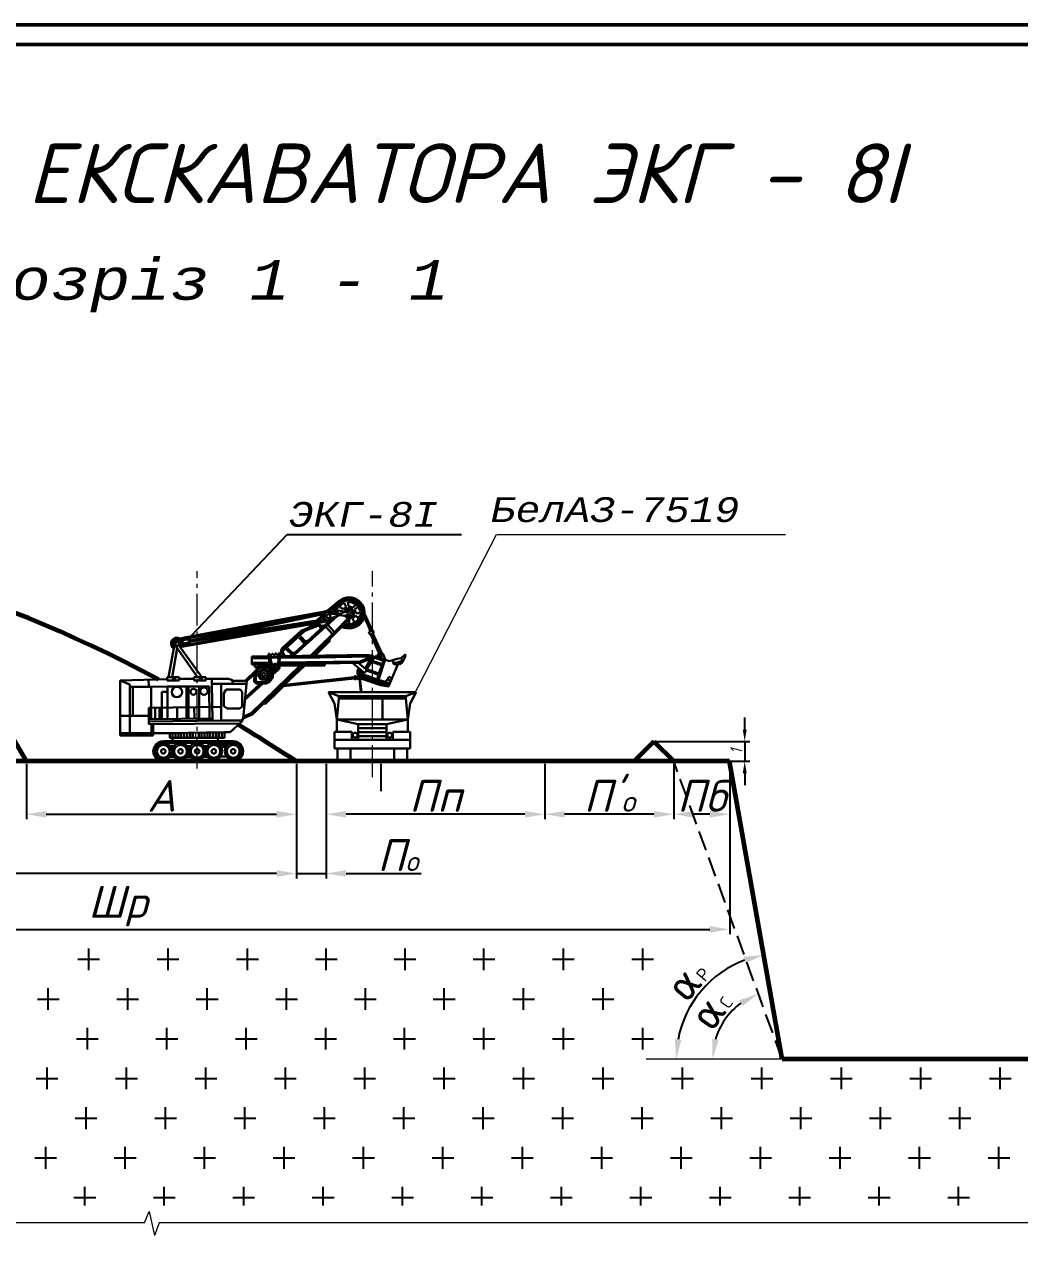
# Model space of a CAD drawing. Header units: millimetres. Extents: x 1400 to 4853, y -623 to 1865.
# Drawn here: x 3449.1 to 3699.5, y -79.5 to 231.5 of the extents above; entities that cross this region are included whole.
import ezdxf

# ---------------------------------------------------------------- set-up
doc = ezdxf.new("R2010")
doc.units = ezdxf.units.MM
for name, pattern in [('ACAD_ISO04W100', [30, 24, -3, 0, -3]), ('gost5', [7, 5, -2, 0]), ('gost6', [12, 8, -1.5, 1, -1.5])]:
    doc.linetypes.add(name, pattern=pattern)
doc.styles.add('GOST', font='GOST.shx', dxfattribs={"oblique": 15})
doc.styles.get("Standard").update_dxf_attribs({"font": 'isocpeur.ttf'})
doc.styles.add('стиль2', font='isocteur.ttf')
doc.dimstyles.new('GOST', dxfattribs={"dimscale": 0, "dimtxt": 3, "dimasz": 3, "dimexe": 1.25, "dimexo": 0, "dimtad": 1, "dimtoh": 1, "dimdec": 3, "dimdsep": 46, "dimtxsty": 'GOST', "dimcen": 5, "dimadec": 3, "dimazin": 2, "dimtfac": 1, "dimtdec": 4, "dimtmove": 1, "dimatfit": 3, "dimfxl": 1, "dimtolj": 1, "dimtzin": 0, "dimarcsym": 0})
doc.dimstyles.new('ISO-25', dxfattribs={"dimtxt": 2.5, "dimasz": 2.5, "dimexe": 1.25, "dimexo": 0.625, "dimtad": 1, "dimtxsty": 'Standard', "dimcen": 2.5, "dimadec": 0, "dimazin": 0, "dimtfac": 1, "dimtmove": 0, "dimatfit": 3, "dimfxl": 1, "dimarcsym": 0})

# ---------------------------------------------------------------- blocks, each defined once
blk = doc.blocks.new('*D58')
at = {"color": 0, "lineweight": -2, "transparency": 16777216}
for p, q in [((3580.05, 45.33), (3580.05, 31.37)), ((3612.55, 45.33), (3612.55, 31.37)), ((3607.55, 32.62), (3585.05, 32.62))]:
    blk.add_line(p, q, dxfattribs=at)
at = {"color": 0, "transparency": 16777216}
for points in [[(3585.05, 33.46), (3585.05, 31.79), (3580.05, 32.62)], [(3607.55, 33.46), (3607.55, 31.79), (3612.55, 32.62)]]:
    blk.add_solid(points, dxfattribs=at)
at = {"layer": 'Defpoints', "color": 0, "transparency": 16777216}
for p in [(3580.05, 45.96), (3612.55, 45.96), (3580.05, 32.62)]:
    blk.add_point(p, dxfattribs=at)
at = {"color": 0, "transparency": 16777216, "insert": (3596.3, 37.25), "char_height": 8, "attachment_point": 5}
blk.add_mtext("{\\fISOCPEUR|b0|i1|c204|p34;П'\\H0.6667x;о}", dxfattribs=at)
blk = doc.blocks.new('*D59')
at = {"color": 0, "lineweight": -2, "transparency": 16777216}
blk.add_arc((3639.84, -29.04), 17.53, 126.3983, 163.6017, dxfattribs=at)
at = {"color": 0, "transparency": 16777216}
for points in [[(3629.05, -14.2), (3629.83, -15.67), (3633.85, -12.57)], [(3623.85, -24.21), (3622.2, -23.97), (3622.31, -29.04)]]:
    blk.add_solid(points, dxfattribs=at)
at = {"layer": 'Defpoints', "color": 0, "transparency": 16777216}
for p in [(3612.55, 45.96), (3627.81, -16.29), (3611.92, -29.04), (3639.84, -29.04), (3639.84, -29.04)]:
    blk.add_point(p, dxfattribs=at)
at = {"color": 0, "transparency": 16777216, "insert": (3621.69, -16.33), "char_height": 8, "attachment_point": 5, "rotation": 55}
blk.add_mtext('{\\fISOCPEUR|b0|i0|c204|p34;α\\fISOCPEUR|b0|i0|c0|p34;\\H0.4x;C}', dxfattribs=at)
blk = doc.blocks.new('*D60')
at = {"color": 0, "lineweight": -2, "transparency": 16777216}
blk.add_arc((3639.84, -29.04), 26.67, 110.7566, 169.2434, dxfattribs=at)
at = {"color": 0, "transparency": 16777216}
for points in [[(3630.17, -3.3), (3630.61, -4.9), (3635.21, -2.77)], [(3614.47, -24.14), (3612.81, -23.99), (3613.17, -29.04)]]:
    blk.add_solid(points, dxfattribs=at)
at = {"layer": 'Defpoints', "color": 0, "transparency": 16777216}
for p in [(3626.62, 45.96), (3623.92, -7.65), (3611.92, -29.04), (3639.84, -29.04), (3639.84, -29.04)]:
    blk.add_point(p, dxfattribs=at)
at = {"color": 0, "transparency": 16777216, "insert": (3615.87, -8.92), "char_height": 8, "attachment_point": 5, "rotation": 50}
blk.add_mtext('{\\fISOCPEUR|b0|i0|c204|p34;α\\H0.4063x;Р}', dxfattribs=at)
blk = doc.blocks.new('*D62')
at = {"color": 0, "lineweight": -2, "transparency": 16777216}
for p, q in [((3318.42, 45.33), (3318.42, 16.45)), ((3517.55, 45.33), (3517.55, 16.45)), ((3512.55, 17.7), (3323.42, 17.7))]:
    blk.add_line(p, q, dxfattribs=at)
at = {"color": 0, "transparency": 16777216}
for points in [[(3323.42, 18.53), (3323.42, 16.87), (3318.42, 17.7)], [(3512.55, 18.53), (3512.55, 16.87), (3517.55, 17.7)]]:
    blk.add_solid(points, dxfattribs=at)
at = {"layer": 'Defpoints', "color": 0, "transparency": 16777216}
for p in [(3318.42, 45.96), (3517.55, 45.96), (3318.42, 17.7)]:
    blk.add_point(p, dxfattribs=at)
at = {"color": 0, "transparency": 16777216, "insert": (3407.7, 23.52), "char_height": 8, "attachment_point": 5}
blk.add_mtext('{\\fISOCPEUR|b0|i1|c204|p34;Врф}', dxfattribs=at)
blk = doc.blocks.new('*D63')
at = {"color": 0, "lineweight": -2, "transparency": 16777216}
for p, q in [((3612.55, 45.33), (3612.55, 31.37)), ((3626.62, 45.33), (3626.62, 31.37)), ((3621.62, 32.62), (3617.55, 32.62))]:
    blk.add_line(p, q, dxfattribs=at)
at = {"color": 0, "transparency": 16777216}
for points in [[(3617.55, 33.46), (3617.55, 31.79), (3612.55, 32.62)], [(3621.62, 33.46), (3621.62, 31.79), (3626.62, 32.62)]]:
    blk.add_solid(points, dxfattribs=at)
at = {"layer": 'Defpoints', "color": 0, "transparency": 16777216}
for p in [(3612.55, 45.96), (3626.62, 45.96), (3612.55, 32.62)]:
    blk.add_point(p, dxfattribs=at)
at = {"color": 0, "transparency": 16777216, "insert": (3619.58, 37.25), "char_height": 8, "attachment_point": 5}
blk.add_mtext('{\\fISOCPEUR|b0|i1|c204|p34;Пб}', dxfattribs=at)
blk = doc.blocks.new('*D64')
at = {"color": 0, "lineweight": -2, "transparency": 16777216}
for p, q in [((3318.42, 44.71), (3318.42, 2.39)), ((3626.62, 45.33), (3626.62, 2.39)), ((3323.42, 3.64), (3621.62, 3.64))]:
    blk.add_line(p, q, dxfattribs=at)
at = {"color": 0, "transparency": 16777216}
for points in [[(3323.42, 4.47), (3323.42, 2.8), (3318.42, 3.64)], [(3621.62, 4.47), (3621.62, 2.8), (3626.62, 3.64)]]:
    blk.add_solid(points, dxfattribs=at)
at = {"layer": 'Defpoints', "color": 0, "transparency": 16777216}
for p in [(3318.42, 45.33), (3626.62, 45.96), (3626.62, 3.64)]:
    blk.add_point(p, dxfattribs=at)
at = {"color": 0, "transparency": 16777216, "insert": (3472.52, 9.46), "char_height": 8, "attachment_point": 5}
blk.add_mtext('{\\fISOCPEUR|b0|i1|c204|p34;Шр}', dxfattribs=at)
blk = doc.blocks.new('*D65')
at = {"color": 0, "lineweight": -2, "transparency": 16777216}
for p, q in [((3517.55, 45.33), (3517.55, 16.45)), ((3525.05, 45.33), (3525.05, 16.45)), ((3512.55, 17.7), (3507.55, 17.7)), ((3517.55, 17.7), (3525.05, 17.7)), ((3530.05, 17.7), (3548.98, 17.7))]:
    blk.add_line(p, q, dxfattribs=at)
at = {"color": 0, "transparency": 16777216}
for points in [[(3512.55, 18.53), (3512.55, 16.87), (3517.55, 17.7)], [(3530.05, 18.53), (3530.05, 16.87), (3525.05, 17.7)]]:
    blk.add_solid(points, dxfattribs=at)
at = {"layer": 'Defpoints', "color": 0, "transparency": 16777216}
for p in [(3517.55, 45.96), (3525.05, 45.96), (3525.05, 17.7)]:
    blk.add_point(p, dxfattribs=at)
at = {"color": 0, "transparency": 16777216, "insert": (3543.05, 22.32), "char_height": 8, "attachment_point": 5}
blk.add_mtext('{\\fISOCPEUR|b0|i1|c204|p34;П\\H0.625x;о}', dxfattribs=at)
blk = doc.blocks.new('*D66')
at = {"color": 0, "lineweight": -2, "transparency": 16777216}
for p, q in [((3580.05, 45.33), (3580.05, 31.37)), ((3525.05, 39.63), (3525.05, 31.37)), ((3575.05, 32.62), (3530.05, 32.62))]:
    blk.add_line(p, q, dxfattribs=at)
at = {"color": 0, "transparency": 16777216}
for points in [[(3530.05, 33.46), (3530.05, 31.79), (3525.05, 32.62)], [(3575.05, 33.46), (3575.05, 31.79), (3580.05, 32.62)]]:
    blk.add_solid(points, dxfattribs=at)
at = {"layer": 'Defpoints', "color": 0, "transparency": 16777216}
for p in [(3580.05, 45.96), (3525.05, 40.26), (3525.05, 32.62)]:
    blk.add_point(p, dxfattribs=at)
at = {"color": 0, "transparency": 16777216, "insert": (3552.55, 37.25), "char_height": 8, "attachment_point": 5}
blk.add_mtext('{\\fISOCPEUR|b0|i1|c204|p34;Пп}', dxfattribs=at)
blk = doc.blocks.new('*D67')
at = {"color": 0, "lineweight": -2, "transparency": 16777216}
for p, q in [((3449.55, 45.33), (3449.55, 31.37)), ((3517.55, 45.33), (3517.55, 31.37)), ((3454.55, 32.62), (3512.55, 32.62))]:
    blk.add_line(p, q, dxfattribs=at)
at = {"color": 0, "transparency": 16777216}
for points in [[(3454.55, 33.46), (3454.55, 31.79), (3449.55, 32.62)], [(3512.55, 33.46), (3512.55, 31.79), (3517.55, 32.62)]]:
    blk.add_solid(points, dxfattribs=at)
at = {"layer": 'Defpoints', "color": 0, "transparency": 16777216}
for p in [(3449.55, 45.96), (3517.55, 45.96), (3517.55, 32.62)]:
    blk.add_point(p, dxfattribs=at)
at = {"color": 0, "transparency": 16777216, "insert": (3483.55, 37.25), "char_height": 8, "attachment_point": 5}
blk.add_mtext('{\\fISOCPEUR|b0|i1|c204|p34;А}', dxfattribs=at)
blk = doc.blocks.new('*D70')
at = {"color": 0, "lineweight": -2, "transparency": 16777216}
for p, q in [((3630.41, 53.96), (3630.41, 56.96)), ((3607.55, 50.96), (3631.66, 50.96)), ((3630.41, 50.96), (3630.41, 45.96)), ((3612.23, 45.96), (3631.66, 45.96)), ((3630.41, 42.96), (3630.41, 39.96))]:
    blk.add_line(p, q, dxfattribs=at)
at = {"color": 0, "transparency": 16777216}
for points in [[(3629.91, 53.96), (3630.91, 53.96), (3630.41, 50.96)], [(3629.91, 42.96), (3630.91, 42.96), (3630.41, 45.96)]]:
    blk.add_solid(points, dxfattribs=at)
at = {"layer": 'Defpoints', "color": 0, "transparency": 16777216}
for p in [(3607.55, 50.96), (3612.23, 45.96), (3630.41, 45.96)]:
    blk.add_point(p, dxfattribs=at)
at = {"color": 0, "lineweight": 20, "transparency": 16777216, "insert": (3628.28, 48.46), "char_height": 3, "attachment_point": 5, "rotation": 90, "style": 'GOST'}
blk.add_mtext('\\A1;{\\Fgost.shx;1}', dxfattribs=at)

msp = doc.modelspace()

# ---------------------------------------------------------------- linework, layer by layer
at = {"color": 0, "lineweight": 20}
for p, q in [((3546.6868, 61.7775), (3567.9175, 103.093)), ((3568.0298, 103.093), (3640.7167, 103.093)), ((3533.5906, 83.2595), (3533.4844, 84.0107)), ((3533.5906, 83.2595), (3533.5906, 82.6745)), ((3544.084, 71.6586), (3544.084, 71.3237)), ((3534.0566, 63.8478), (3533.8779, 63.8478)), ((3492.1973, 51.9197), (3492.1973, 53.137)), ((3318.2106, 45.9581), (3518.2106, 45.9581)), ((3511.5271, 45.9583), (3529.1439, 45.9583)), ((3639.843, -29.0416), (3605.6279, -29.0417)), ((3479.3133, -70.2759), (3480.4212, -67.4531)), ((3480.4212, -67.4531), (3481.7572, -73.4434)), ((3479.3133, -70.2759), (3244.9503, -70.2759)), ((3482.9955, -70.2759), (3481.7572, -73.4434)), ((3706.0283, -70.2759), (3482.9955, -70.2759))]:
    msp.add_line(p, q, dxfattribs=at)
at = {"color": 0, "linetype": 'gost6', "lineweight": 20}
for p, q in [((3492.5472, 44.1674), (3492.5472, 93.8602)), ((3536.6482, 41.987), (3536.6482, 93.8602))]:
    msp.add_line(p, q, dxfattribs=at)
at = {"color": 0, "lineweight": 60}
for p, q in [((3449.5453, 45.9583), (3423.0062, 91.482)), ((3607.5453, 50.9584), (3602.5453, 45.9584)), ((3607.5453, 50.9584), (3612.5453, 45.9584)), ((3626.6185, 45.9583), (3318.425, 45.9583)), ((3639.843, -29.0416), (3626.6185, 45.9584)), ((3706.0283, -29.0417), (3639.843, -29.0416))]:
    msp.add_line(p, q, dxfattribs=at)
at = {"color": 0, "lineweight": 30}
for p, q in [((3525.3761, 83.9559), (3528.3123, 86.3616)), ((3527.1419, 84.7913), (3526.0038, 83.9255)), ((3528.4617, 84.9703), (3528.9091, 85.5006)), ((3528.4617, 84.743), (3528.4617, 84.9703)), ((3529.3716, 84.2808), (3528.4617, 84.743)), ((3528.9091, 85.5006), (3529.5536, 85.8567)), ((3530.0843, 84.9097), (3529.3716, 84.2808)), ((3529.5687, 85.8567), (3530.0843, 84.9097)), ((3530.5067, 86.1203), (3530.6082, 85.0383)), ((3530.5067, 86.1203), (3531.4987, 85.995)), ((3530.6082, 85.0383), (3531.7954, 84.6703)), ((3531.4987, 85.995), (3532.4654, 85.5688)), ((3531.7954, 84.6703), (3532.4654, 85.5688)), ((3533.0595, 84.8926), (3532.2178, 84.2639)), ((3532.2178, 84.2639), (3532.4711, 83.2595)), ((3532.4654, 85.5688), (3533.0595, 84.8926)), ((3533.4844, 84.0107), (3533.0595, 84.8926)), ((3488.606, 74.7632), (3525.082, 81.1351)), ((3488.8082, 75.1355), (3524.5903, 81.436)), ((3490.8526, 76.393), (3521.5764, 81.2251)), ((3497.248, 77.3988), (3513.9367, 80.8799)), ((3501.5397, 79.4362), (3510.3758, 81.0685)), ((3509.0746, 80.3354), (3524.4044, 83.3053)), ((3510.3758, 81.0685), (3524.7058, 83.6521)), ((3513.9367, 80.8799), (3524.1924, 82.9883)), ((3521.5764, 81.2251), (3524.5903, 81.436)), ((3522.4716, 81.3306), (3524.1182, 82.7095)), ((3523.0833, 81.3306), (3524.1182, 82.221)), ((3524.4569, 79.9981), (3525.5677, 81.057)), ((3525.5677, 82.9827), (3526.8832, 83.115)), ((3526.7802, 82.1795), (3525.6273, 82.034)), ((3527.2515, 82.0683), (3525.7374, 80.695)), ((3525.779, 76.6719), (3531.2218, 82.0804)), ((3527.1687, 82.3394), (3526.7802, 82.1795)), ((3526.8832, 83.115), (3527.5913, 83.115)), ((3527.1414, 78.4667), (3530.6577, 82.0791)), ((3527.7761, 82.6196), (3527.1687, 82.3394)), ((3528.1339, 82.6769), (3527.2515, 82.0683)), ((3527.5913, 83.115), (3528.5053, 83.115)), ((3528.4917, 82.7343), (3527.7761, 82.6196)), ((3527.8809, 83.1075), (3527.9764, 83.9284)), ((3527.9764, 83.9284), (3529.161, 83.7566)), ((3529.4353, 82.6335), (3528.4917, 82.7343)), ((3528.5053, 83.115), (3529.551, 83.562)), ((3529.161, 83.7566), (3529.161, 83.3747)), ((3530.7956, 82.8684), (3529.4353, 82.6335)), ((3529.551, 83.562), (3530.7293, 83.7419)), ((3530.8033, 80.5601), (3530.8033, 81.7531)), ((3532.1798, 80.9049), (3531.4898, 80.5176)), ((3531.6753, 81.9029), (3532.3548, 82.5717)), ((3532.1798, 80.9049), (3531.6753, 81.9029)), ((3532.8835, 81.3535), (3532.1798, 80.9049)), ((3532.3548, 82.5717), (3533.2712, 82.0778)), ((3532.4711, 83.2595), (3533.5906, 83.2595)), ((3533.2712, 82.0778), (3532.8835, 81.3535)), ((3533.5906, 82.6745), (3533.2712, 82.0778)), ((3534.5587, 82.4421), (3536.1788, 78.7594)), ((3536.5719, 78.9284), (3534.7112, 83.1837)), ((3489.3605, 77.1674), (3501.5397, 79.4362)), ((3490.8526, 76.393), (3509.0746, 80.3354)), ((3490.903, 76.0999), (3514.3035, 79.6247)), ((3491.4588, 77.152), (3496.621, 78.1759)), ((3496.621, 78.1759), (3507.3315, 80.1544)), ((3507.3315, 80.1544), (3510.9573, 80.7001)), ((3518.7192, 78.8457), (3514.0453, 74.5257)), ((3515.1593, 75.1415), (3518.7041, 78.3985)), ((3516.6633, 76.0701), (3519.6054, 78.7759)), ((3525.7374, 80.695), (3517.1999, 72.9201)), ((3518.7041, 78.3985), (3520.5066, 79.1534)), ((3522.1701, 80.2197), (3518.7192, 78.8457)), ((3520.4447, 79.5327), (3521.6088, 80.5283)), ((3520.5066, 79.1534), (3522.9409, 80.1101)), ((3521.2694, 77.0954), (3524.4569, 79.9981)), ((3521.3148, 79.8792), (3522.1889, 80.6297)), ((3523.2784, 80.4966), (3522.1701, 80.2197)), ((3522.9046, 74.3485), (3527.1414, 78.4667)), ((3522.9409, 80.1101), (3523.2705, 80.1101)), ((3523.2705, 80.1101), (3523.6478, 79.6906)), ((3523.9896, 79.998), (3523.2784, 80.4966)), ((3524.248, 80.2304), (3523.4208, 79.4865)), ((3523.4208, 79.4865), (3523.6358, 79.2504)), ((3524.4569, 79.9981), (3524.248, 80.2304)), ((3526.6167, 77.9567), (3524.8549, 79.8913)), ((3527.1414, 78.4667), (3525.3956, 80.3838)), ((3530.8033, 80.5176), (3529.8371, 80.7044)), ((3531.4898, 80.5176), (3530.8033, 80.5176)), ((3536.7471, 79.0038), (3535.7857, 78.5903)), ((3535.7857, 78.5903), (3536.1076, 77.8418)), ((3536.1076, 77.8418), (3536.2696, 77.8817)), ((3536.785, 78.1638), (3536.2696, 77.8817)), ((3536.2696, 77.8817), (3538.378, 73.1216)), ((3537.0482, 78.3078), (3536.7471, 79.0038)), ((3536.785, 78.1638), (3537.0482, 78.3078)), ((3538.9617, 73.3415), (3536.785, 78.1638)), ((3485.3573, 67.126), (3486.8097, 75.3975)), ((3487.4288, 75.6439), (3486.3374, 76.6288)), ((3487.0697, 75.2284), (3487.5084, 74.4305)), ((3493.7388, 67.126), (3487.8788, 75.3114)), ((3487.9646, 76.8103), (3489.3605, 77.1674)), ((3488.6577, 76.6337), (3491.4588, 77.152)), ((3490.7836, 76.7939), (3488.7196, 76.3475)), ((3488.8989, 75.6439), (3490.9216, 75.9921)), ((3490.4951, 75.9187), (3490.3271, 76.6951)), ((3490.9216, 75.9921), (3490.7836, 76.7939)), ((3514.0022, 73.6333), (3516.6633, 76.0701)), ((3514.1531, 74.1444), (3515.1593, 75.1415)), ((3516.2029, 72.4707), (3519.2757, 75.2756)), ((3518.2603, 77.0506), (3519.4385, 75.8268)), ((3519.7926, 76.1677), (3518.6255, 77.3547)), ((3520.0253, 76.3917), (3519.1935, 75.591)), ((3519.1935, 75.591), (3519.3879, 75.378)), ((3519.2757, 75.2756), (3521.2694, 77.0954)), ((3520.2726, 76.1855), (3520.0253, 76.3917)), ((3525.779, 76.6719), (3521.5982, 72.5501)), ((3522.1934, 72.5501), (3526.0245, 76.4057)), ((3526.0245, 76.4057), (3525.779, 76.6719)), ((3486.2522, 67.126), (3487.5084, 74.4305)), ((3487.5084, 74.4305), (3492.6204, 67.126)), ((3506.3443, 70.3296), (3506.3443, 72.3375)), ((3506.3443, 72.3375), (3510.5211, 72.3375)), ((3510.5211, 71.9459), (3506.3443, 71.9459)), ((3510.5211, 73.0071), (3510.5211, 71.9459)), ((3510.5211, 73.0071), (3510.8464, 73.0071)), ((3510.5211, 71.9459), (3511.2398, 69.5019)), ((3510.8464, 73.0071), (3510.8464, 72.6958)), ((3510.8464, 72.6958), (3511.3163, 72.6958)), ((3510.8817, 72.3948), (3511.3013, 72.3948)), ((3510.9213, 72.0705), (3510.8817, 72.3948)), ((3513.0033, 72.0705), (3510.9213, 72.0705)), ((3510.9213, 72.0705), (3511.5342, 69.6784)), ((3511.3013, 72.3948), (3511.3013, 72.0705)), ((3511.3013, 72.0705), (3511.705, 72.0705)), ((3511.3163, 72.6958), (3511.3163, 73.0402)), ((3511.3163, 73.0402), (3511.6688, 73.0402)), ((3511.6688, 73.0402), (3511.6688, 72.7193)), ((3511.6688, 72.7193), (3512.1779, 72.7193)), ((3511.705, 72.0705), (3511.705, 72.4185)), ((3511.705, 72.4185), (3512.1167, 72.4185)), ((3512.1167, 72.4185), (3512.1167, 72.1179)), ((3512.1167, 72.1179), (3512.5046, 72.1179)), ((3512.1779, 72.7193), (3512.1779, 73.095)), ((3512.1779, 73.095), (3512.4755, 73.095)), ((3512.4755, 73.095), (3512.4755, 72.7584)), ((3512.4755, 72.7584), (3512.9689, 72.7584)), ((3512.5046, 72.1179), (3512.5046, 72.4739)), ((3512.5046, 72.4739), (3513.0033, 72.4739)), ((3513.0033, 72.0705), (3512.9374, 69.9912)), ((3512.9689, 72.7584), (3512.9689, 73.1106)), ((3512.9689, 73.1106), (3513.3649, 73.0996)), ((3513.0033, 72.4739), (3513.0033, 72.0705)), ((3513.3638, 73.0607), (3513.2753, 69.8912)), ((3523.439, 72.1451), (3513.3349, 72.0238)), ((3513.3638, 72.4222), (3535.9166, 72.7489)), ((3513.3649, 73.0996), (3513.6728, 73.4647)), ((3514.0453, 74.5257), (3513.6728, 73.9772)), ((3513.6728, 73.9772), (3513.6728, 73.4647)), ((3513.6728, 73.4647), (3513.9321, 72.964)), ((3513.9321, 72.964), (3514.3191, 72.436)), ((3514.0022, 73.6333), (3514.1531, 74.1444)), ((3514.195, 73.1557), (3514.0022, 73.6333)), ((3514.74, 72.436), (3514.195, 73.1557)), ((3515.0387, 74.0969), (3516.2596, 72.934)), ((3515.3686, 74.4134), (3516.5241, 73.1822)), ((3516.7794, 73.4218), (3516.0303, 72.7188)), ((3516.0303, 72.7188), (3516.2322, 72.4975)), ((3517.1999, 72.9201), (3516.7161, 72.4707)), ((3516.9941, 73.193), (3516.7794, 73.4218)), ((3521.0639, 72.5337), (3522.9046, 74.3485)), ((3535.4909, 72.3208), (3523.439, 72.1451)), ((3535.4909, 71.8989), (3533.5515, 71.1235)), ((3533.6288, 70.7627), (3535.4902, 71.5439)), ((3536.2221, 71.6593), (3534.8027, 69.3195)), ((3537.2509, 72.4596), (3535.0579, 69.003)), ((3535.4902, 71.5439), (3535.4909, 71.8989)), ((3535.4902, 71.5439), (3536.1156, 71.5439)), ((3535.4909, 71.8989), (3535.4909, 72.7427)), ((3535.9166, 71.8989), (3535.4909, 71.8989)), ((3535.9166, 72.7489), (3535.9166, 71.8989)), ((3536.1156, 71.5439), (3536.2221, 71.6593)), ((3537.041, 72.1288), (3539.4778, 71.2816)), ((3537.2509, 72.4596), (3540.9509, 71.2211)), ((3537.8018, 72.2752), (3538.2367, 73.0683)), ((3538.1962, 66.4931), (3539.897, 71.5738)), ((3538.2367, 73.0683), (3538.9617, 73.3415)), ((3538.9617, 73.3415), (3539.3659, 72.9852)), ((3539.3659, 72.9852), (3539.897, 71.5738)), ((3540.9509, 71.2211), (3542.9044, 71.7617)), ((3542.9044, 71.7617), (3543.894, 71.9054)), ((3543.894, 71.9054), (3544.993, 72.9426)), ((3543.894, 71.9054), (3544.084, 71.6586)), ((3544.8527, 72.1268), (3544.2277, 70.916)), ((3544.993, 72.9426), (3544.8527, 72.1268)), ((3504.5967, 66.1887), (3507.4013, 68.8937)), ((3506.1765, 58.053), (3518.4414, 70.0839)), ((3510.8805, 70.7239), (3506.3443, 70.7239)), ((3506.3443, 70.7239), (3506.3443, 70.3296)), ((3506.3443, 70.3296), (3510.9964, 70.3296)), ((3507.0347, 70.3296), (3507.0347, 69.6398)), ((3507.0347, 69.6398), (3507.6511, 69.6398)), ((3507.6511, 69.6398), (3507.7744, 69.8246)), ((3507.7744, 69.8246), (3508.3552, 69.8246)), ((3509.3645, 60.6198), (3519.042, 70.0839)), ((3511.0902, 70.0106), (3509.8491, 70.0106)), ((3511.6297, 67.799), (3512.9454, 69.0315)), ((3511.6297, 68.3637), (3512.0496, 68.7609)), ((3513.2805, 70.0767), (3515.82, 70.0767)), ((3533.6288, 70.7627), (3513.2902, 70.4256)), ((3513.3196, 70.8086), (3533.5515, 71.1235)), ((3515.6408, 66.3339), (3519.6146, 70.0767)), ((3515.82, 70.0767), (3524.6975, 70.0767)), ((3524.6975, 70.0767), (3524.6975, 70.6146)), ((3531.6258, 70.7295), (3534.4313, 68.4419)), ((3533.0401, 70.7529), (3534.9679, 69.1853)), ((3534.6927, 68.3345), (3534.4313, 68.4419)), ((3535.0223, 68.4992), (3534.6927, 68.3345)), ((3534.9679, 69.1853), (3535.1479, 68.8208)), ((3535.1479, 68.8208), (3535.0223, 68.4992)), ((3535.1479, 68.8208), (3538.2393, 67.7383)), ((3538.282, 68.0691), (3535.1796, 69.1949)), ((3539.0736, 70.0513), (3536.3693, 71.0701)), ((3539.1881, 70.3998), (3536.5037, 71.2819)), ((3539.0736, 70.0513), (3538.282, 68.0691)), ((3539.4778, 71.2816), (3539.1881, 70.3998)), ((3542.9421, 70.163), (3540.7497, 64.7865)), ((3541.9276, 71.4914), (3541.9276, 70.5757)), ((3541.9276, 70.5757), (3543.8587, 71.0957)), ((3541.9276, 70.5757), (3542.9421, 70.163)), ((3543.6333, 70.8677), (3542.9421, 70.163)), ((3543.6027, 70.3297), (3543.3494, 70.5782)), ((3544.2277, 70.916), (3543.6027, 70.3297)), ((3544.084, 71.3237), (3543.6333, 70.8677)), ((3473.1783, 66.354), (3484.9603, 66.6117)), ((3473.1783, 53.0706), (3473.1783, 66.354)), ((3475.5675, 65.3061), (3473.1783, 66.354)), ((3475.5675, 53.0706), (3475.5675, 65.3061)), ((3480.3542, 64.8314), (3480.3174, 66.5102)), ((3484.9603, 66.6117), (3484.9603, 67.126)), ((3484.9603, 67.126), (3488.0003, 67.126)), ((3484.9962, 66.3008), (3484.9603, 66.6117)), ((3488.0003, 66.3008), (3484.9962, 66.3008)), ((3486.4803, 67.126), (3486.4803, 66.3008)), ((3486.9918, 67.126), (3486.9918, 66.3008)), ((3488.0003, 67.126), (3488.0003, 66.3008)), ((3488.0003, 66.7134), (3491.7252, 66.7134)), ((3491.7073, 67.126), (3494.7473, 67.126)), ((3491.7432, 66.3008), (3491.7073, 67.126)), ((3494.7473, 66.3008), (3491.7432, 66.3008)), ((3493.2273, 67.126), (3493.2273, 66.3008)), ((3493.7388, 67.126), (3493.7388, 66.3008)), ((3494.7473, 67.126), (3494.7473, 66.3008)), ((3494.7473, 66.7134), (3498.4722, 66.7134)), ((3496.2642, 65.4521), (3496.2642, 66.7134)), ((3498.5641, 65.4521), (3496.2642, 65.4521)), ((3496.2642, 65.4521), (3496.4089, 56.2305)), ((3498.4722, 66.7134), (3500.4185, 66.7134)), ((3498.5641, 65.4521), (3501.4458, 65.5158)), ((3498.5641, 59.6741), (3498.5641, 65.4521)), ((3500.4185, 66.7134), (3501.4458, 66.3583)), ((3501.4458, 66.3583), (3501.4458, 65.5158)), ((3505.082, 66.1887), (3501.4458, 66.1887)), ((3501.4458, 65.5158), (3504.9617, 65.5158)), ((3504.9617, 65.5158), (3504.1348, 56.7755)), ((3504.5482, 61.4086), (3509.0631, 65.5556)), ((3504.5482, 61.9054), (3508.4036, 65.4851)), ((3505.082, 66.1887), (3504.5967, 66.1887)), ((3504.9617, 65.5158), (3505.082, 66.1887)), ((3505.082, 66.1887), (3507.2036, 68.0912)), ((3513.068, 63.7448), (3515.6408, 66.3339)), ((3532.1489, 66.7814), (3514.1995, 64.8834)), ((3514.3544, 65.1222), (3516.1004, 65.4158)), ((3516.1004, 65.4158), (3532.1114, 67.1314)), ((3532.1568, 67.3672), (3532.1114, 67.1314)), ((3532.1114, 67.1314), (3532.1641, 66.6395)), ((3532.5744, 67.3672), (3532.1568, 67.3672)), ((3532.1641, 66.6395), (3532.5744, 66.6395)), ((3532.5744, 66.6395), (3532.5744, 67.3672)), ((3532.5744, 67.1678), (3532.8488, 67.1678)), ((3532.8488, 66.911), (3532.5744, 66.911)), ((3532.8371, 66.73), (3532.8488, 66.911)), ((3533.059, 66.66), (3532.8371, 66.73)), ((3532.8488, 67.1678), (3532.9364, 67.4013)), ((3532.8488, 67.1678), (3532.8488, 66.911)), ((3532.9364, 67.4013), (3533.1876, 67.4013)), ((3533.3161, 66.7534), (3533.059, 66.66)), ((3533.1876, 67.4013), (3533.4563, 67.2437)), ((3533.4563, 67.0627), (3533.3161, 66.7534)), ((3533.7708, 63.3594), (3533.3862, 66.908)), ((3533.4563, 67.2437), (3533.4563, 67.0627)), ((3534.0353, 66.7695), (3533.4563, 67.0627)), ((3533.4563, 67.0627), (3533.9155, 63.3594)), ((3538.7088, 65.1284), (3534.0353, 66.7695)), ((3538.6157, 65.5686), (3534.1571, 67.0946)), ((3540.9356, 65.2425), (3534.2909, 67.5178)), ((3537.8325, 66.5969), (3534.3912, 67.8185)), ((3538.2393, 67.7383), (3537.8325, 66.5969)), ((3537.8325, 66.5969), (3538.1962, 66.4931)), ((3539.9074, 66.0174), (3538.1962, 66.4931)), ((3540.7497, 64.7865), (3538.6157, 65.5686)), ((3540.4931, 66.5663), (3539.9074, 66.0174)), ((3539.9074, 66.0174), (3541.0599, 65.5474)), ((3540.7735, 67.2674), (3540.4931, 66.5663)), ((3540.4931, 66.5663), (3541.3354, 66.2228)), ((3541.6228, 66.9277), (3540.7735, 67.2674)), ((3476.3346, 64.7482), (3475.5675, 64.7482)), ((3476.3346, 57.4015), (3476.3346, 64.7482)), ((3476.3346, 64.7482), (3480.9843, 64.7482)), ((3485.049, 64.8381), (3480.9843, 64.7482)), ((3480.9843, 56.5779), (3480.9843, 64.8314)), ((3483.6088, 59.4941), (3483.6088, 63.4697)), ((3483.6088, 63.4697), (3485.049, 63.4697)), ((3485.049, 63.4697), (3485.049, 64.8381)), ((3485.049, 64.8381), (3495.5867, 64.8381)), ((3485.049, 63.4697), (3485.049, 56.6258)), ((3489.8433, 56.7183), (3489.8433, 64.8381)), ((3490.339, 56.7196), (3490.3178, 64.8381)), ((3493.0102, 56.7368), (3493.0102, 64.8381)), ((3495.5867, 64.8381), (3495.6714, 56.7368)), ((3499.2423, 63.1372), (3499.8234, 64.0276)), ((3499.2423, 59.8465), (3499.2423, 63.1372)), ((3499.8234, 64.0276), (3503.3878, 64.0276)), ((3503.8527, 63.4469), (3503.3878, 64.0276)), ((3503.8527, 63.4469), (3503.8527, 59.8077)), ((3509.6617, 60.3592), (3513.068, 63.7448)), ((3525.6059, 63.3594), (3528.2425, 62.3307)), ((3525.6059, 63.3594), (3547.6906, 63.3594)), ((3525.6059, 63.3594), (3527.1105, 60.524)), ((3528.2425, 61.7807), (3528.2425, 62.3307)), ((3528.2425, 62.3307), (3545.054, 62.3307)), ((3540.7497, 64.7865), (3538.7088, 65.1284)), ((3547.6906, 63.3594), (3545.054, 62.3307)), ((3545.054, 62.3307), (3545.054, 61.7807)), ((3547.6906, 63.3594), (3546.186, 60.524)), ((3480.3883, 59.4633), (3498.5641, 59.6741)), ((3480.3883, 55.979), (3480.3883, 59.4633)), ((3481.9274, 56.5832), (3481.9274, 59.4811)), ((3483.0475, 56.5931), (3483.0475, 59.4941)), ((3483.6088, 59.4941), (3483.6088, 56.6107)), ((3487.5261, 56.6612), (3487.4926, 59.5457)), ((3491.8285, 56.7368), (3491.7954, 59.5956)), ((3498.5641, 59.6741), (3498.6177, 56.2651)), ((3500.0946, 59.227), (3499.2423, 59.8465)), ((3500.0946, 59.227), (3503.3103, 59.227)), ((3503.8527, 59.8077), (3503.3103, 59.227)), ((3506.5211, 57.8205), (3509.3645, 60.6198)), ((3509.3645, 60.6198), (3509.6617, 60.3592)), ((3527.1105, 60.524), (3527.6925, 56.4632)), ((3527.6925, 56.4632), (3528.2425, 61.7807)), ((3528.2425, 61.7807), (3545.054, 61.7807)), ((3539.1673, 56.4632), (3539.1673, 61.7807)), ((3545.604, 56.4632), (3545.054, 61.7807)), ((3546.186, 60.524), (3545.604, 56.4632)), ((3473.1783, 57.4015), (3480.9843, 57.4015)), ((3498.5774, 56.2645), (3480.3883, 55.979)), ((3480.3883, 55.979), (3480.3883, 55.291)), ((3496.4009, 56.7445), (3480.4719, 56.5779)), ((3503.8499, 56.2645), (3498.5774, 56.2645)), ((3504.1348, 56.7755), (3503.565, 55.7535)), ((3504.1348, 56.7755), (3506.5211, 57.8205)), ((3504.1755, 57.2059), (3506.1765, 58.053)), ((3527.6925, 53.4266), (3527.6925, 56.4632)), ((3527.6925, 56.4632), (3545.604, 56.4632)), ((3533.0852, 55.3083), (3527.6925, 56.4632)), ((3540.2113, 55.3083), (3545.604, 56.4632)), ((3545.604, 53.4266), (3545.604, 56.4632)), ((3485.6334, 53.0706), (3473.1783, 53.0706)), ((3473.1783, 53.0706), (3473.1783, 52.5019)), ((3480.3883, 55.291), (3503.2963, 55.5132)), ((3481.0566, 53.0706), (3481.0566, 55.2974)), ((3481.4955, 53.0706), (3481.4955, 55.3017)), ((3481.4955, 52.5019), (3481.4955, 53.0706)), ((3485.6334, 53.0706), (3499.4056, 53.3181)), ((3485.6334, 51.8651), (3485.6334, 53.0706)), ((3486.3592, 51.8865), (3486.3592, 53.1038)), ((3487.0929, 51.8865), (3487.0929, 53.1038)), ((3487.8188, 51.8865), (3487.8188, 53.1038)), ((3488.5525, 51.8865), (3488.5525, 53.1038)), ((3489.2783, 51.8865), (3489.2783, 53.1038)), ((3490.012, 51.8865), (3490.012, 53.1038)), ((3490.7378, 51.8865), (3490.7378, 53.1038)), ((3491.4715, 51.8865), (3491.4715, 53.1038)), ((3492.931, 51.9197), (3492.931, 53.137)), ((3493.6568, 51.9197), (3493.6568, 53.137)), ((3494.3905, 51.9197), (3494.3905, 53.137)), ((3495.1164, 51.9197), (3495.1164, 53.137)), ((3495.8501, 51.9197), (3495.8501, 53.137)), ((3496.5759, 51.9197), (3496.5759, 53.137)), ((3497.3096, 51.9197), (3497.3096, 53.137)), ((3497.3096, 51.9197), (3497.3096, 53.137)), ((3498.0354, 51.9197), (3498.0354, 53.137)), ((3498.7691, 51.9197), (3498.7691, 53.137)), ((3499.4056, 53.3181), (3499.4056, 52.0067)), ((3499.4056, 53.3181), (3500.8409, 53.3181)), ((3503.565, 55.7535), (3500.8409, 53.3181)), ((3527.1425, 53.4266), (3531.5186, 53.4266)), ((3527.1425, 51.3828), (3527.1425, 53.4266)), ((3531.5186, 53.4266), (3531.5186, 51.3828)), ((3533.0852, 51.3828), (3533.0852, 55.3083)), ((3533.0852, 55.3083), (3536.6482, 55.3083)), ((3533.0852, 54.2892), (3540.2113, 54.2892)), ((3533.0852, 53.27), (3540.2113, 53.27)), ((3540.2113, 55.3083), (3536.6482, 55.3083)), ((3540.2113, 51.3828), (3540.2113, 55.3083)), ((3546.154, 53.4266), (3541.7779, 53.4266)), ((3541.7779, 53.4266), (3541.7779, 51.3828)), ((3546.154, 51.3828), (3546.154, 53.4266)), ((3473.1783, 52.5019), (3481.4955, 52.5019)), ((3501.6205, 51.0201), (3484.0212, 51.0201)), ((3484.0531, 50.5679), (3501.6011, 50.5969)), ((3486.7898, 49.8836), (3485.6012, 49.8836)), ((3486.3572, 51.8651), (3485.6334, 51.8651)), ((3486.3572, 51.0306), (3486.3572, 51.8651)), ((3486.3572, 51.8651), (3497.7156, 51.8651)), ((3489.9947, 49.8019), (3490.8775, 49.8019)), ((3494.2327, 49.78), (3495.0331, 49.78)), ((3497.6949, 51.8706), (3499.4089, 51.8706)), ((3497.7156, 51.8651), (3497.7156, 51.0491)), ((3498.0541, 50.2037), (3500.2884, 50.2037)), ((3499.4089, 51.8706), (3499.4089, 52.0158)), ((3527.1425, 49.1828), (3527.1425, 51.3828)), ((3527.1425, 51.3828), (3546.154, 51.3828)), ((3533.0852, 52.3264), (3540.2113, 52.3264)), ((3546.154, 49.1828), (3546.154, 51.3828)), ((3486.9108, 47.0947), (3485.6271, 47.0947)), ((3489.8382, 47.0438), (3491.1214, 47.0438)), ((3494.1793, 47.0545), (3495.312, 47.0545)), ((3498.5116, 47.1469), (3500.1018, 47.1469)), ((3498.5506, 49.5959), (3499.7795, 49.5959)), ((3527.1425, 49.1828), (3546.154, 49.1828)), ((3527.8798, 45.9583), (3527.8798, 49.1828)), ((3531.1798, 49.1828), (3531.1798, 45.9583)), ((3541.0042, 49.1828), (3544.3042, 49.1828)), ((3542.1167, 49.1828), (3542.1167, 45.9583)), ((3542.4544, 49.1828), (3544.3042, 49.1828)), ((3545.4167, 45.9583), (3545.4167, 49.1828)), ((3534.4884, 45.9583), (3537.4884, 45.9583)), ((3550.431, 45.9583), (3547.431, 45.9583))]:
    msp.add_line(p, q, dxfattribs=at)
msp.add_line((3538.7953, 45.3334), (3538.7953, 38.4279))
at = {"color": 0, "linetype": 'gost5'}
msp.add_line((3639.843, -29.0416), (3612.5453, 45.9584), dxfattribs=at)
at = {"color": 0}
for p, q in [((3465.2215, -6.6461), (3465.2215, -1.1692)), ((3485.2215, -6.6461), (3485.2215, -1.1692)), ((3505.2215, -6.6461), (3505.2215, -1.1692)), ((3525.0609, -6.6461), (3525.0609, -1.1692)), ((3544.9002, -6.6461), (3544.9002, -1.1692)), ((3564.7396, -6.6461), (3564.7396, -1.1692)), ((3584.7396, -6.6461), (3584.7396, -1.1692)), ((3604.7396, -6.6461), (3604.7396, -1.1692)), ((3462.483, -3.9077), (3467.96, -3.9077)), ((3482.483, -3.9077), (3487.96, -3.9077)), ((3502.483, -3.9077), (3507.96, -3.9077)), ((3522.3224, -3.9077), (3527.7993, -3.9077)), ((3542.1618, -3.9077), (3547.6387, -3.9077)), ((3562.0011, -3.9077), (3567.478, -3.9077)), ((3582.0011, -3.9077), (3587.478, -3.9077)), ((3602.0011, -3.9077), (3607.478, -3.9077)), ((3455.0609, -16.6461), (3455.0609, -11.1692)), ((3475.0609, -16.6461), (3475.0609, -11.1692)), ((3495.0609, -16.6461), (3495.0609, -11.1692)), ((3515.0609, -16.6461), (3515.0609, -11.1692)), ((3534.9002, -16.6461), (3534.9002, -11.1692)), ((3554.7396, -16.6461), (3554.7396, -11.1692)), ((3574.7396, -16.6461), (3574.7396, -11.1692)), ((3594.7396, -16.6461), (3594.7396, -11.1692)), ((3452.3224, -13.9077), (3457.7993, -13.9077)), ((3472.3224, -13.9077), (3477.7993, -13.9077)), ((3492.3224, -13.9077), (3497.7993, -13.9077)), ((3512.3224, -13.9077), (3517.7993, -13.9077)), ((3532.1618, -13.9077), (3537.6387, -13.9077)), ((3552.0011, -13.9077), (3557.478, -13.9077)), ((3572.0011, -13.9077), (3577.478, -13.9077)), ((3592.0011, -13.9077), (3597.478, -13.9077)), ((3464.9002, -26.6461), (3464.9002, -21.1692)), ((3484.9002, -26.6461), (3484.9002, -21.1692)), ((3504.9002, -26.6461), (3504.9002, -21.1692)), ((3524.9002, -26.6461), (3524.9002, -21.1692)), ((3544.7396, -26.6461), (3544.7396, -21.1692)), ((3564.7396, -26.6461), (3564.7396, -21.1692)), ((3584.7396, -26.6461), (3584.7396, -21.1692)), ((3604.7396, -26.6461), (3604.7396, -21.1692)), ((3462.1618, -23.9077), (3467.6387, -23.9077)), ((3482.1618, -23.9077), (3487.6387, -23.9077)), ((3502.1618, -23.9077), (3507.6387, -23.9077)), ((3522.1618, -23.9077), (3527.6387, -23.9077)), ((3542.0011, -23.9077), (3547.478, -23.9077)), ((3562.0011, -23.9077), (3567.478, -23.9077)), ((3582.0011, -23.9077), (3587.478, -23.9077)), ((3602.0011, -23.9077), (3607.478, -23.9077)), ((3452.0011, -33.9077), (3457.478, -33.9077)), ((3454.7396, -36.6461), (3454.7396, -31.1692)), ((3472.0011, -33.9077), (3477.478, -33.9077)), ((3474.7396, -36.6461), (3474.7396, -31.1692)), ((3492.0011, -33.9077), (3497.478, -33.9077)), ((3494.7396, -36.6461), (3494.7396, -31.1692)), ((3512.0011, -33.9077), (3517.478, -33.9077)), ((3514.7396, -36.6461), (3514.7396, -31.1692)), ((3532.0011, -33.9077), (3537.478, -33.9077)), ((3534.7396, -36.6461), (3534.7396, -31.1692)), ((3552.0011, -33.9077), (3557.478, -33.9077)), ((3554.7396, -36.6461), (3554.7396, -31.1692)), ((3572.0011, -33.9077), (3577.478, -33.9077)), ((3574.7396, -36.6461), (3574.7396, -31.1692)), ((3592.0011, -33.9077), (3597.478, -33.9077)), ((3594.7396, -36.6461), (3594.7396, -31.1692)), ((3612.0011, -33.9077), (3617.478, -33.9077)), ((3614.7396, -36.6461), (3614.7396, -31.1692)), ((3632.0011, -33.9077), (3637.478, -33.9077)), ((3634.7396, -36.6461), (3634.7396, -31.1692)), ((3652.0011, -33.9077), (3657.478, -33.9077)), ((3654.7396, -36.6461), (3654.7396, -31.1692)), ((3672.0011, -33.9077), (3677.478, -33.9077)), ((3674.7396, -36.6461), (3674.7396, -31.1692)), ((3692.0011, -33.9077), (3697.478, -33.9077)), ((3694.7396, -36.6461), (3694.7396, -31.1692)), ((3464.5789, -46.6461), (3464.5789, -41.1692)), ((3484.5789, -46.6461), (3484.5789, -41.1692)), ((3504.5789, -46.6461), (3504.5789, -41.1692)), ((3524.5789, -46.6461), (3524.5789, -41.1692)), ((3544.5789, -46.6461), (3544.5789, -41.1692)), ((3564.5789, -46.6461), (3564.5789, -41.1692)), ((3584.5789, -46.6461), (3584.5789, -41.1692)), ((3604.5789, -46.6461), (3604.5789, -41.1692)), ((3624.5789, -46.6461), (3624.5789, -41.1692)), ((3644.5789, -46.6461), (3644.5789, -41.1692)), ((3664.5789, -46.6461), (3664.5789, -41.1692)), ((3684.5789, -46.6461), (3684.5789, -41.1692)), ((3461.8405, -43.9077), (3467.3174, -43.9077)), ((3481.8405, -43.9077), (3487.3174, -43.9077)), ((3501.8405, -43.9077), (3507.3174, -43.9077)), ((3521.8405, -43.9077), (3527.3174, -43.9077)), ((3541.8405, -43.9077), (3547.3174, -43.9077)), ((3561.8405, -43.9077), (3567.3174, -43.9077)), ((3581.8405, -43.9077), (3587.3174, -43.9077)), ((3601.8405, -43.9077), (3607.3174, -43.9077)), ((3621.8405, -43.9077), (3627.3174, -43.9077)), ((3641.8405, -43.9077), (3647.3174, -43.9077)), ((3661.8405, -43.9077), (3667.3174, -43.9077)), ((3681.8405, -43.9077), (3687.3174, -43.9077)), ((3454.4183, -56.6461), (3454.4183, -51.1692)), ((3474.4183, -56.6461), (3474.4183, -51.1692)), ((3494.4183, -56.6461), (3494.4183, -51.1692)), ((3514.4183, -56.6461), (3514.4183, -51.1692)), ((3534.4183, -56.6461), (3534.4183, -51.1692)), ((3554.4183, -56.6461), (3554.4183, -51.1692)), ((3574.4183, -56.6461), (3574.4183, -51.1692)), ((3594.4183, -56.6461), (3594.4183, -51.1692)), ((3614.4183, -56.6461), (3614.4183, -51.1692)), ((3634.4183, -56.6461), (3634.4183, -51.1692)), ((3654.4183, -56.6461), (3654.4183, -51.1692)), ((3674.4183, -56.6461), (3674.4183, -51.1692)), ((3694.4183, -56.6461), (3694.4183, -51.1692)), ((3451.6798, -53.9077), (3457.1568, -53.9077)), ((3471.6798, -53.9077), (3477.1568, -53.9077)), ((3491.6798, -53.9077), (3497.1568, -53.9077)), ((3511.6798, -53.9077), (3517.1568, -53.9077)), ((3531.6798, -53.9077), (3537.1568, -53.9077)), ((3551.6798, -53.9077), (3557.1568, -53.9077)), ((3571.6798, -53.9077), (3577.1568, -53.9077)), ((3591.6798, -53.9077), (3597.1568, -53.9077)), ((3611.6798, -53.9077), (3617.1568, -53.9077)), ((3631.6798, -53.9077), (3637.1568, -53.9077)), ((3651.6798, -53.9077), (3657.1568, -53.9077)), ((3671.6798, -53.9077), (3677.1568, -53.9077)), ((3691.6798, -53.9077), (3697.1568, -53.9077)), ((3464.2576, -65.9466), (3464.2576, -61.1692)), ((3484.2576, -65.9466), (3484.2576, -61.1692)), ((3504.2576, -65.9466), (3504.2576, -61.1692)), ((3524.2576, -65.9466), (3524.2576, -61.1692)), ((3544.2576, -65.9466), (3544.2576, -61.1692)), ((3564.2576, -65.9466), (3564.2576, -61.1692)), ((3584.2576, -65.9466), (3584.2576, -61.1692)), ((3604.2576, -65.9466), (3604.2576, -61.1692)), ((3624.2576, -65.9466), (3624.2576, -61.1692)), ((3644.2576, -65.9466), (3644.2576, -61.1692)), ((3664.2576, -65.9466), (3664.2576, -61.1692)), ((3684.2576, -65.9466), (3684.2576, -61.1692)), ((3461.5192, -63.9077), (3466.9961, -63.9077)), ((3481.5192, -63.9077), (3486.9961, -63.9077)), ((3501.5192, -63.9077), (3506.9961, -63.9077)), ((3521.5192, -63.9077), (3526.9961, -63.9077)), ((3541.5192, -63.9077), (3546.9961, -63.9077)), ((3561.5192, -63.9077), (3566.9961, -63.9077)), ((3581.5192, -63.9077), (3586.9961, -63.9077)), ((3601.5192, -63.9077), (3606.9961, -63.9077)), ((3621.5192, -63.9077), (3626.9961, -63.9077)), ((3641.5192, -63.9077), (3646.9961, -63.9077)), ((3661.5192, -63.9077), (3666.9961, -63.9077)), ((3681.5192, -63.9077), (3686.9961, -63.9077))]:
    msp.add_line(p, q, dxfattribs=at)
at = {"lineweight": 50}
for points in [[(3152.8547, 231.4861), (3771.8547, 231.4861), (3771.8547, -619.5139), (3152.8547, -619.5139)], [(3172.8547, 226.4861), (3766.8547, 226.4861), (3766.8547, -614.5139), (3172.8547, -614.5139)]]:
    msp.add_lwpolyline(points, close=True, dxfattribs=at)
at = {"color": 0, "lineweight": 30}
for centre, radius in [((3525.5677, 82.5065), 0.4762), ((3530.7956, 83.3076), 0.4393), ((3487.4288, 75.6439), 0.5595), ((3536.4489, 72.1319), 0.4943), ((3536.4302, 72.1319), 0.2052), ((3538.7166, 72.6001), 0.3624), ((3509.3379, 67.799), 1.3528), ((3509.3379, 67.799), 1.0146), ((3512.224, 69.8015), 0.7382), ((3512.224, 69.8015), 0.3254), ((3509.3379, 67.799), 0.4374), ((3487.4429, 63.4088), 1.3125), ((3491.6107, 63.4696), 0.76), ((3494.2574, 63.6216), 0.9429), ((3532.311, 52.546), 0.6062), ((3541.0037, 52.546), 0.6062), ((3484.0531, 48.4747), 2.0933), ((3484.0337, 48.4892), 1.6185), ((3488.3379, 48.5036), 2.0933), ((3488.3573, 48.4892), 1.6185), ((3492.5369, 48.5036), 2.0933), ((3492.5563, 48.4892), 1.6185), ((3496.7295, 48.5036), 2.0933), ((3496.7489, 48.4892), 1.6185), ((3501.6011, 48.5036), 2.0933), ((3501.6205, 48.4892), 1.6185), ((3484.0337, 48.4892), 0.5662), ((3488.3573, 48.4892), 0.5662), ((3492.5563, 48.4892), 0.5662), ((3496.7489, 48.4892), 0.5662), ((3501.6205, 48.4892), 0.5662)]:
    msp.add_circle(centre, radius, dxfattribs=at)
for centre, radius, start, end in [((3530.7956, 83.3307), 3.9183, 242.456544, 183.155201), ((3530.7956, 83.3076), 3.4884, 244.430987, 183.165169), ((3530.7859, 83.3315), 3.202, 246.726002, 183.877237), ((3530.7859, 83.313), 1.235, 210.660096, 168.178738), ((3530.7674, 83.35), 0.9617, 219.697906, 164.55026), ((3525.5677, 82.5065), 1.4495, 24.824759, 350.569598), ((3525.5677, 82.5065), 1.0647, 32.170013, 340.623867), ((3487.4288, 75.6439), 1.4701, 312.333125, 237.349809), ((3487.4288, 75.6439), 1.0466, 315.079438, 227.230141), ((3509.366, 67.799), 2.2637, 262.311514, 152.057155), ((3509.3379, 67.799), 1.8997, 270, 180), ((3512.224, 69.8015), 1.0551, 183.563721, 4.881328), ((3484.0337, 48.4892), 2.531, 89.604878, 270), ((3501.6205, 48.4892), 2.531, 269.604878, 90)]:
    msp.add_arc(centre, radius, start, end, dxfattribs=at)
at = {"color": 0, "lineweight": 60}
msp.add_open_spline([(3482.8227, 66.565), (3436.0096, 91.5586), (3381.679, 100.7371), (3329.534, 110.9207), (3307.7307, 110.9583)], degree=3, knots=[57.54126423, 57.54126423, 57.54126423, 57.54126423, 128.11048487, 174.0519789, 174.0519789, 174.0519789, 174.0519789], dxfattribs=at)
at = {"color": 0, "lineweight": 30}
for points in [[(3507.2036, 68.0912), (3507.4013, 68.8937)], [(3533.4563, 67.2437), (3533.1181, 67.6349), (3532.9422, 68.1256), (3532.9422, 68.6894), (3533.1181, 69.18), (3533.281, 69.3798)], [(3534.1571, 67.0946), (3533.5651, 67.5544), (3533.2793, 68.0523), (3533.2793, 68.6088), (3533.3819, 68.9969), (3533.5291, 69.1775)], [(3534.2909, 67.5178), (3533.8729, 67.8619), (3533.6897, 68.3745), (3533.6897, 68.7333), (3533.8431, 68.9215)], [(3534.3912, 67.8185), (3534.0781, 68.1109), (3533.9975, 68.4478), (3534.1678, 68.6567)], [(3507.2036, 68.0912), (3506.9955, 67.282), (3506.9026, 66.7466), (3506.9026, 66.3696), (3506.9955, 65.9599), (3507.2197, 65.7468), (3507.4567, 65.5893), (3507.8763, 65.5218), (3508.4036, 65.4851), (3509.0631, 65.5556)], [(3509.3379, 65.8993), (3508.3742, 65.8993), (3507.7092, 65.8993), (3507.3963, 66.0939), (3507.2505, 66.5345), (3507.3465, 67.032), (3507.4382, 67.799)]]:
    msp.add_spline(points, degree=3, dxfattribs=at)
at = {"color": 0, "lineweight": 60}
msp.add_open_spline([(3517.5455, 45.9581), (3512.5145, 49.2239), (3507.6309, 52.2807), (3502.884, 55.1447)], degree=3, dxfattribs=at)

# ---------------------------------------------------------------- texts
at = {"color": 0, "lineweight": 20, "insert": (3274.063, 201.5646), "char_height": 15, "width": 489.879887, "attachment_point": 1}
msp.add_mtext('{\\fISOCPEUR|b0|i1|c204|p34;ПАСПОРТ РОБОТИ ЕКСКАВАТОРА ЭКГ - 8І\\fTahoma|b0|i0|c204|p32;\\P              }', dxfattribs=at)
at = {"color": 0, "lineweight": 30, "attachment_point": 1, "style": 'стиль2'}
for s, insert, char_height, width in [('{\\fISOCTEUR|b0|i1|c204|p49;Розріз \\fISOCTEUR|b0|i1|c0|p49;1 - 1}', (3435.6, 172.223), 10, 679.055), ('{\\fISOCTEUR|b0|i1|c204|p49;БелАЗ-7519}', (3566.4355, 112.4761), 6.25, 84.836709)]:
    msp.add_mtext(s, dxfattribs=dict(at, insert=insert, char_height=char_height, width=width))
at = {"color": 0, "linetype": 'ACAD_ISO04W100', "lineweight": 30, "insert": (3515.5682, 111.276), "char_height": 6.25, "width": 31.523108, "attachment_point": 1, "style": 'стиль2'}
msp.add_mtext('{\\fISOCTEUR|b0|i1|c204|p49;ЭКГ-8І}', dxfattribs=at)

# ---------------------------------------------------------------- dimensions: what is measured, and where the dimension line sits
at = {"color": 0, "lineweight": 20}
dim = msp.add_linear_dim(base=(3630.407, 45.9584), p1=(3607.5453, 50.9584), p2=(3612.2339, 45.9584), angle=90, text='{\\Fgost.shx;1}', dimstyle='GOST', override={"dimscale": 1}, dxfattribs=at)
dim.commit()
dim.dimension.update_dxf_attribs({"geometry": '*D70', "text_midpoint": (3628.282, 48.4584)})
at = {"color": 0}
for base, p1, p2, text, override, picture, middle in [((3626.6185, 3.6356), (3318.425, 45.3333), (3626.6185, 45.9584), '{\\fISOCPEUR|b0|i1|c204|p34;Шр}', {"dimtxt": 8, "dimasz": 5, "dimtxsty": 'Standard', "dimclrt": 0}, '*D64', (3472.5217, 9.4606)), ((3517.5453, 32.6243), (3449.5453, 45.9583), (3517.5453, 45.9583), '{\\fISOCPEUR|b0|i1|c204|p34;А}', {"dimtxt": 8, "dimasz": 5, "dimtxsty": 'Standard', "dimclrt": 0}, '*D67', (3483.5453, 37.2493)), ((3525.0453, 32.6243), (3580.0453, 45.9584), (3525.0453, 40.2564), '{\\fISOCPEUR|b0|i1|c204|p34;Пп}', {"dimtxt": 8, "dimasz": 5, "dimtxsty": 'Standard', "dimclrt": 0}, '*D66', (3552.5453, 37.2493)), ((3580.0453, 32.6243), (3612.5453, 45.9584), (3580.0453, 45.9584), "{\\fISOCPEUR|b0|i1|c204|p34;П'\\H0.6667x;о}", {"dimtxt": 8, "dimasz": 5, "dimclrt": 0}, '*D58', (3596.2953, 37.2493))]:
    dim = msp.add_linear_dim(base=base, p1=p1, p2=p2, text=text, dimstyle='ISO-25', override=override, dxfattribs=at)
    dim.commit()
    dim.dimension.update_dxf_attribs({"geometry": picture, "text_midpoint": middle})
for base, p1, p2, text, override, picture, middle in [((3318.425, 17.6985), (3517.5453, 45.9581), (3318.425, 45.9583), '{\\fISOCPEUR|b0|i1|c204|p34;Врф}', {"dimtxt": 8, "dimasz": 5, "dimclrt": 0}, '*D62', (3407.705, 17.6985)), ((3525.0453, 17.6985), (3517.5453, 45.9583), (3525.0453, 45.9584), '{\\fISOCPEUR|b0|i1|c204|p34;П\\H0.625x;о}', {"dimtxt": 8, "dimasz": 5, "dimtxsty": 'Standard', "dimclrt": 0}, '*D65', (3543.0479, 17.6985)), ((3612.5453, 32.6243), (3626.6185, 45.9584), (3612.5453, 45.9584), '{\\fISOCPEUR|b0|i1|c204|p34;Пб}', {"dimtxt": 8, "dimasz": 5, "dimtxsty": 'Standard', "dimclrt": 0}, '*D63', (3619.5819, 32.6243))]:
    dim = msp.add_linear_dim(base=base, p1=p1, p2=p2, text=text, dimstyle='ISO-25', override=override, dxfattribs=at)
    dim.commit()
    dim.dimension.update_dxf_attribs({"geometry": picture, "text_midpoint": middle, "dimtype": 160})
for base, line2, text, picture, middle in [((3623.9156, -7.6473), ((3639.843, -29.0416), (3626.6185, 45.9584)), '{\\fISOCPEUR|b0|i0|c204|p34;α\\H0.4063x;Р}', '*D60', (3619.4111, -11.8972)), ((3627.8134, -16.2909), ((3639.843, -29.0416), (3612.5453, 45.9584)), '{\\fISOCPEUR|b0|i0|c204|p34;α\\fISOCPEUR|b0|i0|c0|p34;\\H0.4x;C}', '*D59', (3625.4835, -18.9869))]:
    dim = msp.add_angular_dim_2l(base=base, line1=((3639.843, -29.0416), (3611.921, -29.0416)), line2=line2, text=text, dimstyle='ISO-25', override={"dimtxt": 8, "dimasz": 5}, dxfattribs=at)
    dim.commit()
    dim.dimension.update_dxf_attribs({"geometry": picture, "text_midpoint": middle, "dimtype": 162})

# ---------------------------------------------------------------- leaders
at = {"color": 0, "lineweight": 20}
msp.add_leader([(3491.1743, 77.7611), (3515.1935, 103.093), (3559.1211, 103.093)], dimstyle='ISO-25', override={"dimgap": 0.625, "dimtad": 0, "dimldrblk": 'None'}, dxfattribs=at)

doc.saveas('drawing.dxf')
